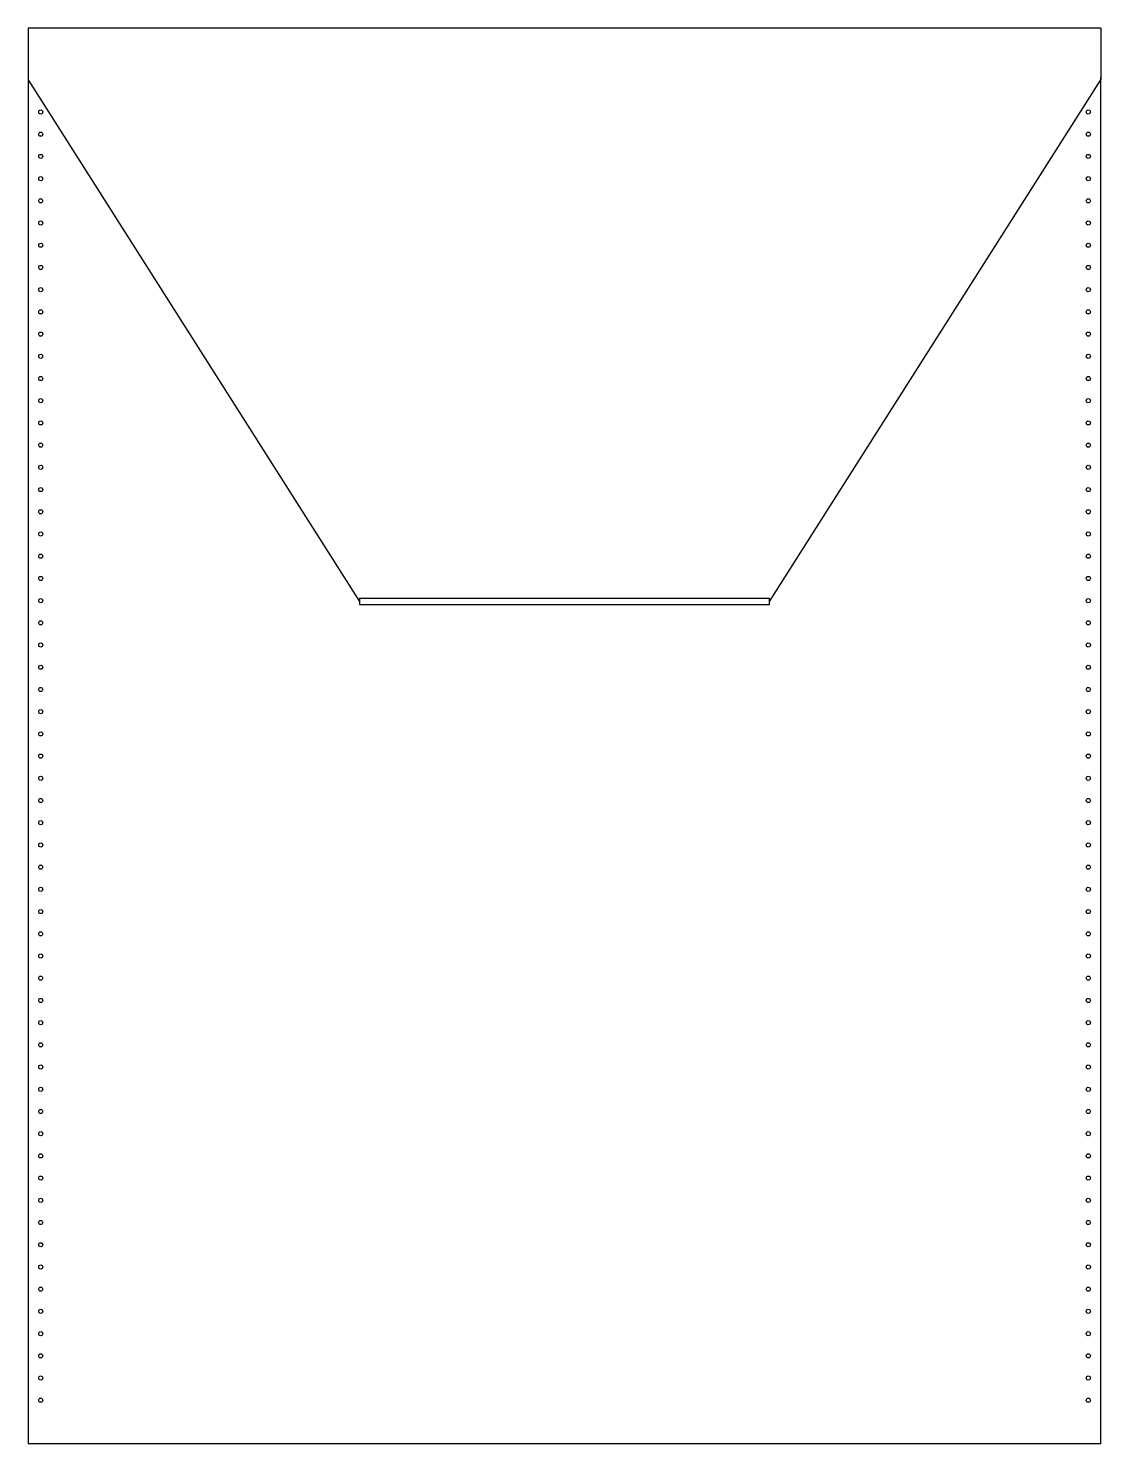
# Model space of a CAD drawing. Header units: millimetres. Extents: x 57097 to 57356, y 41925 to 42267.
import ezdxf

# ---------------------------------------------------------------- set-up
doc = ezdxf.new("R2010")
doc.units = ezdxf.units.MM

msp = doc.modelspace()

# ---------------------------------------------------------------- linework, layer by layer
for p, q in [((57356.15, 42266.93), (57097.15, 42266.93)), ((57097.15, 42266.93), (57097.15, 42254.5)), ((57356.15, 42266.93), (57356.15, 42254.5)), ((57097.15, 42255.08), (57097.15, 41925.08)), ((57097.15, 42254.5), (57177.15, 42128.5)), ((57276.15, 42128.5), (57356.15, 42254.5)), ((57356.15, 41925.08), (57356.15, 42255.08)), ((57356.15, 41925.08), (57097.15, 41925.08))]:
    msp.add_line(p, q)
msp.add_lwpolyline([(57177.15, 42129.25), (57177.15, 42127.75), (57276.15, 42127.75), (57276.15, 42129.25), (57177.15, 42129.25)])
for centre in [(57100.15, 42246.72), (57353.15, 42246.72), (57100.15, 42241.35), (57353.15, 42241.35), (57100.15, 42235.99), (57353.15, 42235.99), (57100.15, 42230.62), (57353.15, 42230.62), (57100.15, 42225.26), (57353.15, 42225.26), (57100.15, 42219.9), (57353.15, 42219.9), (57100.15, 42214.53), (57353.15, 42214.53), (57100.15, 42209.17), (57353.15, 42209.17), (57100.15, 42203.8), (57353.15, 42203.8), (57100.15, 42198.44), (57353.15, 42198.44), (57100.15, 42193.07), (57353.15, 42193.07), (57100.15, 42187.71), (57353.15, 42187.71), (57100.15, 42182.34), (57353.15, 42182.34), (57100.15, 42176.98), (57353.15, 42176.98), (57100.15, 42171.62), (57353.15, 42171.62), (57100.15, 42166.25), (57353.15, 42166.25), (57100.15, 42160.89), (57353.15, 42160.89), (57100.15, 42155.52), (57353.15, 42155.52), (57100.15, 42150.16), (57353.15, 42150.16), (57100.15, 42144.79), (57353.15, 42144.79), (57100.15, 42139.43), (57353.15, 42139.43), (57100.15, 42134.06), (57353.15, 42134.06), (57100.15, 42128.7), (57353.15, 42128.7), (57100.15, 42123.34), (57353.15, 42123.34), (57100.15, 42117.97), (57353.15, 42117.97), (57100.15, 42112.61), (57353.15, 42112.61), (57100.15, 42107.24), (57353.15, 42107.24), (57100.15, 42101.88), (57353.15, 42101.88), (57100.15, 42096.51), (57353.15, 42096.51), (57100.15, 42091.15), (57353.15, 42091.15), (57100.15, 42085.78), (57353.15, 42085.78), (57100.15, 42080.42), (57353.15, 42080.42), (57100.15, 42075.06), (57353.15, 42075.06), (57100.15, 42069.69), (57353.15, 42069.69), (57100.15, 42064.33), (57353.15, 42064.33), (57100.15, 42058.96), (57353.15, 42058.96), (57100.15, 42053.6), (57353.15, 42053.6), (57100.15, 42048.23), (57353.15, 42048.23), (57100.15, 42042.87), (57353.15, 42042.87), (57100.15, 42037.51), (57353.15, 42037.51), (57100.15, 42032.14), (57353.15, 42032.14), (57100.15, 42026.78), (57353.15, 42026.78), (57100.15, 42021.41), (57353.15, 42021.41), (57100.15, 42016.05), (57353.15, 42016.05), (57100.15, 42010.68), (57353.15, 42010.68), (57100.15, 42005.32), (57353.15, 42005.32), (57100.15, 41999.95), (57353.15, 41999.95), (57100.15, 41994.59), (57353.15, 41994.59), (57100.15, 41989.23), (57353.15, 41989.23), (57100.15, 41983.86), (57353.15, 41983.86), (57100.15, 41978.5), (57353.15, 41978.5), (57100.15, 41973.13), (57353.15, 41973.13), (57100.15, 41967.77), (57353.15, 41967.77), (57100.15, 41962.4), (57353.15, 41962.4), (57100.15, 41957.04), (57353.15, 41957.04), (57100.15, 41951.67), (57353.15, 41951.67), (57100.15, 41946.31), (57353.15, 41946.31), (57100.15, 41940.95), (57353.15, 41940.95), (57100.15, 41935.58), (57353.15, 41935.58)]:
    msp.add_circle(centre, 0.5)

doc.saveas('drawing.dxf')
